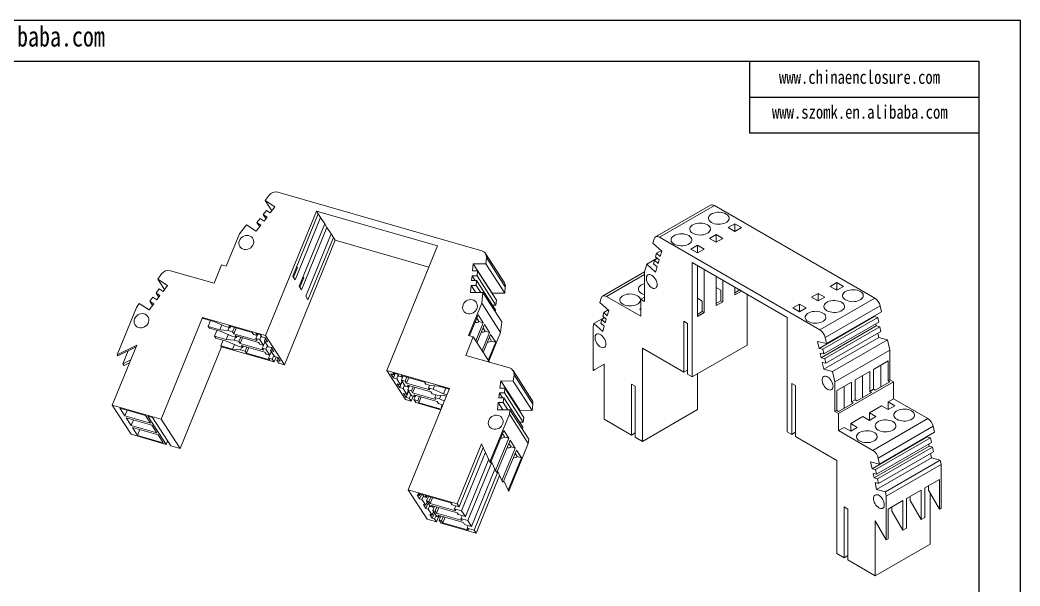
# Model space of a CAD drawing. Header units: inches. Extents: x 1328 to 2905, y 1126 to 1460.
# Drawn here: x 2216.8 to 2409.7, y 1350.9 to 1460.1 of the extents above; entities that cross this region are included whole.
import ezdxf

# ---------------------------------------------------------------- set-up
doc = ezdxf.new("R2010")
doc.units = ezdxf.units.IN
doc.header["$LTSCALE"] = 15
doc.layers.add('文字', color=81, linetype='Continuous')
doc.styles.add('宋体', font='', dxfattribs={"width": 0.8, "height": 3.5})
doc.styles.get('宋体').set_extended_font_data('SimSun')

msp = doc.modelspace()

# ---------------------------------------------------------------- linework, layer by layer
for p, q in [((1936.741, 1460.087), (2409.721, 1460.087)), ((2409.721, 1460.087), (2409.721, 1125.657)), ((1948.98, 1452.124), (2401.758, 1452.124)), ((2357.521, 1452.124), (2357.521, 1438.3)), ((2401.758, 1452.124), (2401.758, 1133.619)), ((2357.521, 1445.212), (2401.758, 1445.212)), ((2357.521, 1438.3), (2401.758, 1438.3))]:
    msp.add_line(p, q)
at = {"color": 7, "linetype": 'Continuous', "lineweight": 15}
for p, q in [((2264.057, 1425.288), (2264.822, 1426.28)), ((2266.507, 1426.867), (2305.861, 1415.586)), ((2265.958, 1424.042), (2264.057, 1425.288)), ((2264.057, 1425.288), (2265.361, 1423.269)), ((2350.016, 1424.37), (2339.409, 1418.247)), ((2350.766, 1424.296), (2340.159, 1418.173)), ((2381.706, 1406.435), (2350.766, 1424.296)), ((2263.692, 1422.588), (2264.294, 1423.369)), ((2264.452, 1422.09), (2263.692, 1422.588)), ((2263.692, 1422.588), (2264.213, 1421.78)), ((2264.137, 1399.216), (2273.947, 1423.243)), ((2264.294, 1423.369), (2265.054, 1422.871)), ((2265.054, 1422.871), (2265.958, 1424.042)), ((2269.406, 1410.665), (2274.311, 1422.679)), ((2273.947, 1423.243), (2297.331, 1416.54)), ((2273.947, 1423.243), (2274.311, 1422.679)), ((2274.311, 1422.679), (2274.749, 1422.002)), ((2259.094, 1418.853), (2260.443, 1420.602)), ((2260.443, 1420.602), (2262.344, 1419.356)), ((2262.344, 1419.356), (2263.247, 1420.528)), ((2262.487, 1421.026), (2263.089, 1421.807)), ((2263.247, 1420.528), (2262.487, 1421.026)), ((2262.487, 1421.026), (2263.009, 1420.218)), ((2263.089, 1421.807), (2263.85, 1421.309)), ((2263.85, 1421.309), (2264.452, 1422.09)), ((2269.844, 1409.988), (2274.749, 1422.002)), ((2270.646, 1408.746), (2275.551, 1420.76)), ((2274.749, 1422.002), (2275.551, 1420.76)), ((2275.551, 1420.76), (2275.988, 1420.082)), ((2354.71, 1420.794), (2353.437, 1420.06)), ((2355.983, 1420.06), (2354.71, 1420.794)), ((2354.71, 1419.325), (2354.71, 1420.794)), ((2256.55, 1412.623), (2259.094, 1418.853)), ((2271.083, 1408.069), (2275.988, 1420.082)), ((2271.885, 1406.827), (2276.79, 1418.841)), ((2275.988, 1420.082), (2276.79, 1418.841)), ((2276.79, 1418.841), (2277.228, 1418.163)), ((2351.104, 1418.713), (2349.831, 1417.978)), ((2352.377, 1417.978), (2351.104, 1418.713)), ((2351.104, 1417.243), (2351.104, 1418.713)), ((2353.437, 1420.06), (2354.71, 1419.325)), ((2354.71, 1419.325), (2355.983, 1420.06)), ((2267.782, 1393.571), (2277.592, 1417.599)), ((2272.323, 1406.15), (2277.228, 1418.163)), ((2277.228, 1418.163), (2277.592, 1417.599)), ((2277.592, 1417.599), (2295.65, 1412.423)), ((2297.331, 1416.54), (2287.521, 1392.513)), ((2338.889, 1417.033), (2339.142, 1417.881)), ((2340.584, 1415.478), (2338.889, 1417.033)), ((2371.099, 1400.312), (2340.159, 1418.173)), ((2347.497, 1416.631), (2346.225, 1415.896)), ((2348.77, 1415.896), (2347.497, 1416.631)), ((2347.497, 1415.161), (2347.497, 1416.631)), ((2349.831, 1417.978), (2351.104, 1417.243)), ((2351.104, 1417.243), (2352.377, 1417.978)), ((2310.221, 1409.421), (2306.576, 1415.065)), ((2339.607, 1415.098), (2339.407, 1414.429)), ((2339.407, 1414.429), (2340.086, 1413.807)), ((2340.461, 1415.591), (2339.607, 1415.098)), ((2340.285, 1414.476), (2339.607, 1415.098)), ((2340.285, 1414.476), (2340.584, 1415.478)), ((2346.225, 1415.896), (2347.497, 1415.161)), ((2347.497, 1415.161), (2348.77, 1415.896)), ((2254.197, 1409.322), (2255.651, 1412.881)), ((2255.651, 1412.881), (2256.55, 1412.623)), ((2304.088, 1411.682), (2304.23, 1413.071)), ((2304.23, 1413.071), (2306.643, 1413.081)), ((2304.23, 1413.071), (2307.876, 1407.427)), ((2306.643, 1413.081), (2306.764, 1414.257)), ((2306.643, 1413.081), (2310.289, 1407.436)), ((2310.409, 1408.613), (2306.764, 1414.257)), ((2337.244, 1411.527), (2337.691, 1413.024)), ((2339.685, 1414.175), (2337.691, 1413.024)), ((2337.691, 1413.024), (2339.387, 1411.469)), ((2339.208, 1413.761), (2339.008, 1413.093)), ((2339.008, 1413.093), (2339.687, 1412.471)), ((2339.777, 1414.09), (2339.208, 1413.761)), ((2339.886, 1413.139), (2339.208, 1413.761)), ((2339.886, 1413.139), (2340.086, 1413.807)), ((2364.822, 1402.711), (2346.437, 1413.324)), ((2346.437, 1413.324), (2346.437, 1391.277)), ((2347.497, 1402.913), (2347.497, 1412.712)), ((2243.325, 1410.121), (2244.08, 1411.13)), ((2245.779, 1411.735), (2254.197, 1409.322)), ((2269.844, 1409.988), (2269.406, 1410.665)), ((2269.536, 1410.464), (2270.302, 1412.342)), ((2270.09, 1412.341), (2270.28, 1412.287)), ((2270.302, 1412.342), (2270.113, 1412.396)), ((2303.898, 1409.829), (2303.993, 1410.755)), ((2303.993, 1410.755), (2304.958, 1410.759)), ((2303.993, 1410.755), (2304.589, 1409.831)), ((2305.053, 1411.686), (2304.088, 1411.682)), ((2304.958, 1410.759), (2305.053, 1411.686)), ((2304.958, 1410.759), (2308.604, 1405.115)), ((2305.053, 1411.686), (2308.699, 1406.041)), ((2337.244, 1411.51), (2329.169, 1406.848)), ((2337.244, 1405.811), (2337.244, 1411.527)), ((2339.387, 1411.469), (2339.687, 1412.471)), ((2348.77, 1403.648), (2348.77, 1411.977)), ((2351.104, 1404.995), (2351.104, 1410.63)), ((2245.248, 1408.905), (2243.325, 1410.121)), ((2243.325, 1410.121), (2244.637, 1408.089)), ((2244.362, 1407.722), (2245.248, 1408.905)), ((2271.083, 1408.069), (2270.646, 1408.746)), ((2270.775, 1408.545), (2271.542, 1410.422)), ((2271.341, 1410.449), (2271.531, 1410.395)), ((2271.542, 1410.422), (2271.352, 1410.477)), ((2303.661, 1407.513), (2303.803, 1408.902)), ((2303.803, 1408.902), (2304.769, 1408.906)), ((2303.803, 1408.902), (2304.698, 1407.517)), ((2304.863, 1409.833), (2303.898, 1409.829)), ((2304.769, 1408.906), (2304.863, 1409.833)), ((2304.769, 1408.906), (2305.664, 1407.52)), ((2304.863, 1409.833), (2308.509, 1404.188)), ((2352.377, 1405.73), (2352.377, 1409.895)), ((2373.095, 1408.712), (2374.368, 1409.446)), ((2374.368, 1407.977), (2373.095, 1408.712)), ((2374.368, 1409.446), (2375.64, 1408.712)), ((2374.368, 1408.222), (2374.368, 1409.446)), ((2375.64, 1408.712), (2374.368, 1407.977)), ((2243.002, 1407.42), (2243.592, 1408.209)), ((2243.771, 1406.934), (2243.002, 1407.42)), ((2243.002, 1407.42), (2243.526, 1406.608)), ((2243.18, 1406.145), (2243.771, 1406.934)), ((2243.592, 1408.209), (2244.362, 1407.722)), ((2272.323, 1406.15), (2271.885, 1406.827)), ((2306.074, 1407.522), (2303.661, 1407.513)), ((2305.862, 1405.446), (2306.074, 1407.522)), ((2306.074, 1407.522), (2309.72, 1401.877)), ((2307.866, 1407.331), (2307.876, 1407.427)), ((2307.876, 1407.427), (2310.289, 1407.436)), ((2310.289, 1407.436), (2310.409, 1408.613)), ((2329.919, 1406.774), (2336.537, 1402.953)), ((2351.104, 1408.506), (2352.023, 1407.975)), ((2352.023, 1405.934), (2352.023, 1407.975)), ((2354.71, 1407.077), (2354.71, 1408.548)), ((2355.629, 1408.016), (2354.71, 1407.485)), ((2354.71, 1407.077), (2355.983, 1407.812)), ((2355.983, 1407.812), (2355.629, 1408.016)), ((2355.983, 1407.812), (2355.983, 1407.813)), ((2357.043, 1407.201), (2357.043, 1397.401)), ((2369.489, 1406.63), (2370.761, 1407.365)), ((2370.761, 1407.365), (2372.034, 1406.63)), ((2370.761, 1406.14), (2370.761, 1407.365)), ((2374.368, 1408.222), (2374.156, 1408.099)), ((2374.368, 1407.977), (2374.368, 1408.222)), ((2239.235, 1404.664), (2239.78, 1405.391)), ((2239.78, 1405.391), (2241.703, 1404.174)), ((2241.703, 1404.174), (2242.589, 1405.357)), ((2241.82, 1405.843), (2242.411, 1406.632)), ((2242.589, 1405.357), (2241.82, 1405.843)), ((2241.82, 1405.843), (2242.345, 1405.031)), ((2242.411, 1406.632), (2243.18, 1406.145)), ((2303.319, 1399.217), (2305.862, 1405.446)), ((2309.508, 1399.802), (2305.862, 1405.446)), ((2308.604, 1405.115), (2307.912, 1405.112)), ((2308.699, 1406.041), (2308.604, 1405.115)), ((2328.655, 1405.6), (2328.897, 1406.467)), ((2330.358, 1404.071), (2328.655, 1405.6)), ((2336.537, 1406.219), (2337.244, 1406.627)), ((2336.537, 1402.953), (2336.537, 1406.219)), ((2336.537, 1406.219), (2337.244, 1405.811)), ((2347.497, 1406.424), (2348.417, 1405.893)), ((2348.417, 1403.852), (2348.417, 1405.893)), ((2352.023, 1405.934), (2351.104, 1405.403)), ((2351.104, 1404.995), (2352.377, 1405.73)), ((2352.377, 1405.73), (2352.023, 1405.934)), ((2365.882, 1404.548), (2367.155, 1405.283)), ((2367.155, 1405.283), (2368.428, 1404.548)), ((2367.155, 1404.058), (2367.155, 1405.283)), ((2370.761, 1405.895), (2369.489, 1406.63)), ((2370.761, 1406.14), (2370.549, 1406.017)), ((2372.034, 1406.63), (2370.761, 1405.895)), ((2370.761, 1405.895), (2370.761, 1406.14)), ((2371.099, 1400.312), (2381.706, 1406.435)), ((2382.723, 1404.968), (2372.117, 1398.845)), ((2382.976, 1403.828), (2382.723, 1404.968)), ((2235.493, 1395.498), (2239.235, 1404.664)), ((2305.148, 1403.211), (2303.496, 1399.166)), ((2305.148, 1403.211), (2306.12, 1401.706)), ((2308.509, 1404.188), (2308.471, 1403.812)), ((2329.393, 1403.666), (2329.204, 1402.989)), ((2329.204, 1402.989), (2329.885, 1402.377)), ((2330.255, 1404.164), (2329.393, 1403.666)), ((2330.074, 1403.054), (2329.393, 1403.666)), ((2330.074, 1403.054), (2330.358, 1404.071)), ((2336.537, 1404.423), (2336.325, 1404.3)), ((2336.325, 1404.3), (2336.537, 1404.178)), ((2348.417, 1403.852), (2347.497, 1403.321)), ((2347.497, 1402.913), (2348.77, 1403.648)), ((2348.77, 1403.648), (2348.417, 1403.852)), ((2367.155, 1403.813), (2365.882, 1404.548)), ((2367.155, 1404.058), (2366.943, 1403.936)), ((2368.428, 1404.548), (2367.155, 1403.813)), ((2367.155, 1403.813), (2367.155, 1404.058)), ((2381.58, 1402.883), (2370.973, 1396.76)), ((2382.976, 1403.828), (2372.37, 1397.704)), ((2381.58, 1402.883), (2381.553, 1403.006)), ((2382.258, 1402.722), (2381.58, 1402.883)), ((2244.001, 1383.118), (2251.995, 1402.696)), ((2251.995, 1402.696), (2264.137, 1399.216)), ((2251.995, 1402.696), (2252.116, 1402.508)), ((2252.116, 1402.508), (2254.365, 1401.864)), ((2253.537, 1402.101), (2253.088, 1401.003)), ((2253.088, 1401.003), (2253.332, 1400.627)), ((2255.337, 1400.359), (2253.088, 1401.003)), ((2254.365, 1401.864), (2256.407, 1400.972)), ((2255.711, 1401.275), (2255.337, 1400.359)), ((2256.407, 1400.972), (2257.306, 1400.714)), ((2257.063, 1401.09), (2261.56, 1399.801)), ((2257.306, 1400.714), (2257.063, 1401.09)), ((2257.306, 1400.714), (2257.418, 1400.988)), ((2304.696, 1398.219), (2306.12, 1401.706)), ((2304.898, 1402.598), (2305.327, 1401.934)), ((2306.363, 1401.33), (2304.939, 1397.843)), ((2305.327, 1401.934), (2306.12, 1401.706)), ((2306.363, 1401.33), (2307.335, 1399.825)), ((2309.508, 1399.802), (2309.72, 1401.877)), ((2327.345, 1400.911), (2327.519, 1401.535)), ((2327.345, 1392.501), (2327.345, 1400.911)), ((2329.53, 1402.696), (2327.519, 1401.535)), ((2327.519, 1401.535), (2329.223, 1400.006)), ((2329.014, 1402.311), (2328.825, 1401.634)), ((2328.825, 1401.634), (2329.507, 1401.022)), ((2329.589, 1402.643), (2329.014, 1402.311)), ((2329.696, 1401.699), (2329.014, 1402.311)), ((2329.223, 1400.006), (2329.507, 1401.022)), ((2329.696, 1401.699), (2329.885, 1402.377)), ((2345.588, 1401.566), (2344.881, 1401.974)), ((2344.881, 1401.974), (2344.881, 1392.176)), ((2345.588, 1391.767), (2345.588, 1401.566)), ((2364.822, 1380.664), (2364.822, 1402.711)), ((2381.979, 1401.086), (2371.372, 1394.963)), ((2382.258, 1402.722), (2371.652, 1396.598)), ((2382.458, 1401.823), (2371.851, 1395.7)), ((2382.657, 1400.924), (2372.051, 1394.801)), ((2381.979, 1401.086), (2381.888, 1401.494)), ((2382.657, 1400.924), (2381.979, 1401.086)), ((2382.458, 1401.823), (2382.258, 1402.722)), ((2382.857, 1400.026), (2382.657, 1400.924)), ((2253.332, 1400.627), (2255.58, 1399.982)), ((2254.752, 1400.22), (2254.304, 1399.122)), ((2254.304, 1399.122), (2254.547, 1398.745)), ((2256.552, 1398.477), (2254.304, 1399.122)), ((2256.893, 1400.219), (2255.337, 1400.359)), ((2255.58, 1399.982), (2257.622, 1399.09)), ((2256.927, 1399.394), (2256.552, 1398.477)), ((2257.117, 1400.768), (2256.893, 1400.219)), ((2257.792, 1399.961), (2256.893, 1400.219)), ((2257.622, 1399.09), (2258.521, 1398.832)), ((2258.128, 1400.785), (2257.792, 1399.961)), ((2258.035, 1399.585), (2257.792, 1399.961)), ((2258.483, 1400.683), (2258.035, 1399.585)), ((2262.532, 1398.296), (2258.035, 1399.585)), ((2258.278, 1399.209), (2262.775, 1397.92)), ((2258.521, 1398.832), (2258.278, 1399.209)), ((2258.521, 1398.832), (2258.633, 1399.107)), ((2261.56, 1399.801), (2261.803, 1399.425)), ((2261.803, 1399.425), (2262.522, 1399.219)), ((2262.279, 1399.595), (2263.179, 1399.337)), ((2262.279, 1399.595), (2262.522, 1399.219)), ((2262.289, 1398.672), (2262.513, 1399.221)), ((2262.635, 1399.493), (2262.522, 1399.219)), ((2263.009, 1398.466), (2263.292, 1399.161)), ((2263.179, 1399.337), (2263.422, 1398.961)), ((2264.137, 1399.216), (2267.782, 1393.571)), ((2304.218, 1398.959), (2303.319, 1399.217)), ((2305.912, 1396.337), (2307.335, 1399.825)), ((2306.113, 1400.717), (2306.542, 1400.052)), ((2307.578, 1399.448), (2306.155, 1395.961)), ((2306.542, 1400.052), (2307.335, 1399.825)), ((2307.248, 1394.268), (2309.508, 1399.802)), ((2307.578, 1399.448), (2308.551, 1397.943)), ((2382.857, 1400.026), (2372.25, 1393.903)), ((2382.478, 1398.839), (2382.287, 1399.697)), ((2234.558, 1385.826), (2239.281, 1397.394)), ((2239.281, 1397.394), (2235.493, 1395.498)), ((2235.614, 1395.31), (2239.153, 1397.081)), ((2247.647, 1377.474), (2255.64, 1397.052)), ((2254.547, 1398.745), (2256.795, 1398.101)), ((2255.967, 1398.338), (2255.519, 1397.24)), ((2255.519, 1397.24), (2255.64, 1397.052)), ((2257.767, 1396.596), (2255.519, 1397.24)), ((2255.64, 1397.052), (2265.804, 1394.139)), ((2258.108, 1398.338), (2256.552, 1398.477)), ((2256.795, 1398.101), (2258.837, 1397.209)), ((2258.142, 1397.513), (2257.767, 1396.596)), ((2258.332, 1398.887), (2258.108, 1398.338)), ((2259.007, 1398.08), (2258.108, 1398.338)), ((2258.837, 1397.209), (2259.736, 1396.951)), ((2259.344, 1398.903), (2259.007, 1398.08)), ((2259.25, 1397.704), (2259.007, 1398.08)), ((2259.699, 1398.802), (2259.25, 1397.704)), ((2263.747, 1396.415), (2259.25, 1397.704)), ((2259.493, 1397.327), (2263.99, 1396.038)), ((2259.736, 1396.951), (2259.493, 1397.327)), ((2259.736, 1396.951), (2259.849, 1397.225)), ((2263.009, 1398.466), (2262.289, 1398.672)), ((2262.289, 1398.672), (2262.532, 1398.296)), ((2262.775, 1397.92), (2263.018, 1397.543)), ((2263.009, 1398.466), (2263.738, 1397.337)), ((2263.018, 1397.543), (2263.738, 1397.337)), ((2263.422, 1398.961), (2264.051, 1398.78)), ((2263.504, 1396.791), (2263.728, 1397.34)), ((2264.022, 1398.032), (2263.738, 1397.337)), ((2264.107, 1398.695), (2263.908, 1398.208)), ((2263.908, 1398.208), (2264.637, 1397.079)), ((2264.538, 1398.028), (2263.908, 1398.208)), ((2264.051, 1398.78), (2264.538, 1398.028)), ((2264.224, 1396.585), (2264.508, 1397.28)), ((2264.637, 1397.079), (2265.267, 1396.899)), ((2302.765, 1395.4), (2304.218, 1398.959)), ((2307.37, 1394.08), (2304.218, 1398.959)), ((2307.127, 1394.456), (2308.551, 1397.943)), ((2307.328, 1398.835), (2307.757, 1398.171)), ((2307.757, 1398.171), (2308.551, 1397.943)), ((2346.437, 1391.277), (2357.043, 1397.401)), ((2370.674, 1398.107), (2372.37, 1397.704)), ((2370.973, 1396.76), (2370.674, 1398.107)), ((2382.478, 1398.839), (2371.871, 1392.716)), ((2372.37, 1397.704), (2372.117, 1398.845)), ((2384.174, 1398.436), (2373.567, 1392.313)), ((2384.174, 1398.436), (2382.478, 1398.839)), ((2384.621, 1396.423), (2384.174, 1398.436)), ((2235.493, 1395.498), (2235.614, 1395.31)), ((2237.609, 1396.308), (2236.587, 1393.805)), ((2259.323, 1396.456), (2257.767, 1396.596)), ((2259.547, 1397.005), (2259.323, 1396.456)), ((2260.223, 1396.198), (2259.323, 1396.456)), ((2260.559, 1397.022), (2260.223, 1396.198)), ((2260.466, 1395.822), (2260.223, 1396.198)), ((2260.914, 1396.92), (2260.466, 1395.822)), ((2264.963, 1394.533), (2260.466, 1395.822)), ((2264.224, 1396.585), (2263.504, 1396.791)), ((2263.504, 1396.791), (2263.747, 1396.415)), ((2263.99, 1396.038), (2264.233, 1395.662)), ((2264.224, 1396.585), (2264.953, 1395.456)), ((2264.233, 1395.662), (2264.953, 1395.456)), ((2264.72, 1394.909), (2264.944, 1395.458)), ((2265.237, 1396.151), (2264.953, 1395.456)), ((2265.322, 1396.813), (2265.123, 1396.327)), ((2265.123, 1396.327), (2265.852, 1395.198)), ((2265.753, 1396.146), (2265.123, 1396.327)), ((2265.267, 1396.899), (2265.753, 1396.146)), ((2265.439, 1394.703), (2265.723, 1395.398)), ((2265.852, 1395.198), (2266.482, 1395.017)), ((2311.183, 1392.986), (2302.765, 1395.4)), ((2344.881, 1392.176), (2336.891, 1396.788)), ((2336.891, 1396.788), (2336.891, 1378.824)), ((2370.973, 1396.76), (2371.652, 1396.598)), ((2371.851, 1395.7), (2371.173, 1395.861)), ((2371.372, 1394.963), (2371.173, 1395.861)), ((2371.652, 1396.598), (2371.851, 1395.7)), ((2374.014, 1390.3), (2384.621, 1396.423)), ((2384.621, 1390.708), (2384.621, 1396.423)), ((2238.131, 1394.578), (2236.587, 1393.805)), ((2236.587, 1393.805), (2236.83, 1393.428)), ((2236.83, 1393.428), (2237.876, 1393.952)), ((2265.439, 1394.703), (2264.72, 1394.909)), ((2264.72, 1394.909), (2264.963, 1394.533)), ((2265.439, 1394.703), (2265.804, 1394.139)), ((2266.196, 1395.099), (2265.804, 1394.139)), ((2266.537, 1394.932), (2266.338, 1394.445)), ((2266.968, 1394.265), (2266.338, 1394.445)), ((2266.338, 1394.445), (2266.703, 1393.881)), ((2266.482, 1395.017), (2266.968, 1394.265)), ((2266.703, 1393.881), (2267.782, 1393.571)), ((2329.466, 1393.726), (2327.345, 1392.501)), ((2327.698, 1392.705), (2329.466, 1393.725)), ((2329.466, 1383.11), (2329.466, 1393.726)), ((2371.372, 1394.963), (2372.051, 1394.801)), ((2372.25, 1393.903), (2371.572, 1394.064)), ((2371.871, 1392.716), (2371.572, 1394.064)), ((2372.051, 1394.801), (2372.25, 1393.903)), ((2384.267, 1394.341), (2381.439, 1392.708)), ((2382.853, 1393.525), (2382.853, 1389.279)), ((2384.267, 1390.503), (2384.267, 1394.341)), ((2287.521, 1392.513), (2299.663, 1389.032)), ((2291.167, 1386.868), (2287.521, 1392.513)), ((2288.965, 1391.639), (2288.335, 1391.819)), ((2288.335, 1391.819), (2288.821, 1391.067)), ((2289.621, 1391.757), (2288.722, 1392.015)), ((2288.722, 1392.015), (2288.965, 1391.639)), ((2289.157, 1391.89), (2288.821, 1391.067)), ((2289.077, 1391.913), (2288.965, 1391.639)), ((2289.451, 1390.886), (2289.735, 1391.581)), ((2289.621, 1391.757), (2289.864, 1391.381)), ((2290.584, 1391.175), (2289.864, 1391.381)), ((2294.838, 1390.262), (2290.341, 1391.551)), ((2290.341, 1391.551), (2290.584, 1391.175)), ((2290.584, 1391.175), (2290.696, 1391.449)), ((2315.544, 1386.821), (2311.898, 1392.465)), ((2311.944, 1390.451), (2312.084, 1391.636)), ((2315.729, 1385.992), (2312.084, 1391.636)), ((2327.698, 1392.705), (2327.345, 1392.501)), ((2345.588, 1392.584), (2344.881, 1392.176)), ((2346.437, 1391.277), (2345.588, 1391.767)), ((2347.497, 1391.89), (2347.497, 1384.947)), ((2373.567, 1392.313), (2371.871, 1392.716)), ((2374.014, 1390.3), (2373.567, 1392.313)), ((2380.732, 1392.3), (2377.903, 1390.667)), ((2379.317, 1391.484), (2379.317, 1387.238)), ((2380.732, 1388.462), (2380.732, 1392.3)), ((2381.439, 1392.708), (2381.439, 1388.871)), ((2288.821, 1391.067), (2289.451, 1390.886)), ((2289.451, 1390.886), (2290.18, 1389.757)), ((2290.18, 1389.757), (2289.55, 1389.938)), ((2289.55, 1389.938), (2290.036, 1389.185)), ((2290.519, 1390.367), (2290.036, 1389.185)), ((2290.464, 1390.453), (2290.18, 1389.757)), ((2290.574, 1391.177), (2290.35, 1390.628)), ((2290.35, 1390.628), (2291.079, 1389.5)), ((2290.35, 1390.628), (2291.07, 1390.422)), ((2290.666, 1389.005), (2290.95, 1389.7)), ((2291.406, 1391.246), (2291.07, 1390.422)), ((2291.07, 1390.422), (2291.313, 1390.046)), ((2291.799, 1389.293), (2291.079, 1389.5)), ((2291.761, 1391.144), (2291.313, 1390.046)), ((2291.313, 1390.046), (2295.81, 1388.757)), ((2296.053, 1388.381), (2291.556, 1389.67)), ((2291.556, 1389.67), (2291.799, 1389.293)), ((2291.799, 1389.293), (2291.911, 1389.568)), ((2292.621, 1389.364), (2292.285, 1388.541)), ((2295.081, 1389.886), (2294.838, 1390.262)), ((2295.98, 1389.628), (2295.081, 1389.886)), ((2295.567, 1389.133), (2295.791, 1389.682)), ((2295.98, 1389.628), (2297.536, 1389.489)), ((2296.466, 1388.875), (2296.745, 1389.559)), ((2299.607, 1388.895), (2297.536, 1389.489)), ((2309.37, 1389.087), (2309.534, 1390.477)), ((2309.534, 1390.477), (2311.944, 1390.451)), ((2309.534, 1390.477), (2313.18, 1384.832)), ((2311.944, 1390.451), (2315.59, 1384.807)), ((2335.477, 1389.439), (2334.77, 1389.847)), ((2334.77, 1389.847), (2334.77, 1380.049)), ((2335.477, 1379.641), (2335.477, 1389.439)), ((2365.67, 1389.973), (2366.377, 1389.565)), ((2365.67, 1380.174), (2365.67, 1389.973)), ((2366.377, 1389.565), (2366.377, 1379.766)), ((2374.014, 1384.584), (2374.014, 1390.3)), ((2377.196, 1390.259), (2374.368, 1388.626)), ((2374.721, 1384.176), (2385.328, 1390.299)), ((2375.782, 1389.443), (2375.782, 1385.197)), ((2377.196, 1386.421), (2377.196, 1390.259)), ((2377.903, 1390.667), (2377.903, 1386.83)), ((2381.792, 1388.666), (2384.621, 1390.299)), ((2384.267, 1390.503), (2384.621, 1390.708)), ((2384.621, 1390.299), (2384.267, 1390.503)), ((2385.328, 1390.299), (2384.621, 1390.708)), ((2385.328, 1387.033), (2385.328, 1390.299)), ((2290.036, 1389.185), (2290.666, 1389.005)), ((2290.666, 1389.005), (2291.395, 1387.876)), ((2291.395, 1387.876), (2290.766, 1388.056)), ((2290.766, 1388.056), (2291.252, 1387.304)), ((2291.734, 1388.486), (2291.252, 1387.304)), ((2291.679, 1388.571), (2291.395, 1387.876)), ((2291.79, 1389.296), (2291.565, 1388.747)), ((2291.565, 1388.747), (2292.295, 1387.618)), ((2291.565, 1388.747), (2292.285, 1388.541)), ((2299.663, 1389.032), (2291.669, 1369.454)), ((2291.881, 1387.123), (2292.165, 1387.819)), ((2292.246, 1386.559), (2292.638, 1387.52)), ((2292.285, 1388.541), (2292.528, 1388.164)), ((2293.014, 1387.412), (2292.295, 1387.618)), ((2292.976, 1389.262), (2292.528, 1388.164)), ((2292.528, 1388.164), (2297.025, 1386.875)), ((2297.268, 1386.499), (2292.771, 1387.788)), ((2292.771, 1387.788), (2293.014, 1387.412)), ((2293.005, 1387.414), (2292.781, 1386.865)), ((2293.014, 1387.412), (2293.126, 1387.686)), ((2293.836, 1387.483), (2293.5, 1386.659)), ((2295.81, 1388.757), (2295.567, 1389.133)), ((2295.567, 1389.133), (2296.466, 1388.875)), ((2296.296, 1388.004), (2296.053, 1388.381)), ((2297.195, 1387.746), (2296.296, 1388.004)), ((2298.508, 1387.983), (2296.466, 1388.875)), ((2296.782, 1387.252), (2297.006, 1387.801)), ((2297.195, 1387.746), (2298.751, 1387.607)), ((2297.681, 1386.994), (2297.961, 1387.678)), ((2298.956, 1389.081), (2298.508, 1387.983)), ((2298.508, 1387.983), (2299.158, 1387.797)), ((2299.046, 1387.522), (2298.751, 1387.607)), ((2309.151, 1387.234), (2309.261, 1388.161)), ((2309.261, 1388.161), (2310.225, 1388.151)), ((2309.261, 1388.161), (2309.864, 1387.227)), ((2310.334, 1389.077), (2309.37, 1389.087)), ((2310.225, 1388.151), (2310.334, 1389.077)), ((2310.225, 1388.151), (2313.87, 1382.506)), ((2310.334, 1389.077), (2313.98, 1383.433)), ((2374.368, 1388.626), (2374.368, 1384.789)), ((2378.257, 1386.625), (2381.085, 1388.258)), ((2380.732, 1388.462), (2381.439, 1388.871)), ((2381.085, 1388.258), (2380.732, 1388.462)), ((2381.439, 1388.871), (2381.792, 1388.666)), ((2234.558, 1385.826), (2244.001, 1383.118)), ((2234.558, 1385.826), (2238.203, 1380.181)), ((2291.167, 1386.868), (2292.246, 1386.559)), ((2291.252, 1387.304), (2291.881, 1387.123)), ((2291.881, 1387.123), (2292.246, 1386.559)), ((2292.781, 1386.865), (2293.145, 1386.301)), ((2292.781, 1386.865), (2293.5, 1386.659)), ((2293.145, 1386.301), (2297.982, 1384.915)), ((2293.5, 1386.659), (2293.743, 1386.283)), ((2294.192, 1387.381), (2293.743, 1386.283)), ((2293.743, 1386.283), (2298.038, 1385.052)), ((2297.025, 1386.875), (2296.782, 1387.252)), ((2296.782, 1387.252), (2297.681, 1386.994)), ((2297.511, 1386.123), (2297.268, 1386.499)), ((2298.374, 1385.875), (2297.511, 1386.123)), ((2298.657, 1386.568), (2297.681, 1386.994)), ((2297.997, 1385.37), (2298.221, 1385.919)), ((2308.878, 1384.918), (2309.042, 1386.308)), ((2309.042, 1386.308), (2310.006, 1386.298)), ((2309.042, 1386.308), (2309.947, 1384.907)), ((2310.115, 1387.224), (2309.151, 1387.234)), ((2310.006, 1386.298), (2310.115, 1387.224)), ((2310.006, 1386.298), (2310.911, 1384.897)), ((2310.115, 1387.224), (2313.761, 1381.58)), ((2315.59, 1384.807), (2315.729, 1385.992)), ((2374.721, 1384.584), (2377.55, 1386.217)), ((2377.196, 1386.421), (2377.903, 1386.83)), ((2377.55, 1386.217), (2377.196, 1386.421)), ((2377.903, 1386.83), (2378.257, 1386.625)), ((2380.661, 1384.339), (2382.994, 1385.686)), ((2384.267, 1384.951), (2382.994, 1385.686)), ((2384.267, 1386.421), (2385.328, 1387.033)), ((2384.267, 1386.421), (2385.54, 1385.686)), ((2384.267, 1384.951), (2384.267, 1386.421)), ((2385.54, 1385.686), (2384.267, 1384.951)), ((2391.946, 1383.212), (2385.328, 1387.033)), ((2236.028, 1385.251), (2240.975, 1383.833)), ((2237, 1383.745), (2236.028, 1385.251)), ((2237.449, 1384.843), (2237, 1383.745)), ((2241.947, 1382.328), (2237, 1383.745)), ((2240.975, 1383.833), (2241.947, 1382.328)), ((2241.425, 1383.704), (2242.324, 1383.446)), ((2241.425, 1383.704), (2244.949, 1378.247)), ((2298.102, 1385.209), (2297.997, 1385.37)), ((2297.997, 1385.37), (2298.15, 1385.326)), ((2307.444, 1374.873), (2311.187, 1384.039)), ((2311.288, 1384.893), (2308.878, 1384.918)), ((2311.187, 1384.039), (2311.288, 1384.893)), ((2314.833, 1378.394), (2311.187, 1384.039)), ((2311.288, 1384.893), (2314.933, 1379.248)), ((2313.164, 1384.696), (2313.18, 1384.832)), ((2313.18, 1384.832), (2315.59, 1384.807)), ((2347.497, 1384.947), (2336.891, 1378.824)), ((2374.014, 1384.584), (2374.368, 1384.789)), ((2374.721, 1384.176), (2374.014, 1384.584)), ((2374.368, 1384.789), (2374.721, 1384.584)), ((2374.721, 1380.91), (2374.721, 1384.176)), ((2377.055, 1382.257), (2379.388, 1383.604)), ((2380.661, 1382.869), (2379.388, 1383.604)), ((2380.661, 1384.339), (2381.934, 1383.604)), ((2380.661, 1382.869), (2380.661, 1384.339)), ((2381.934, 1383.604), (2380.661, 1382.869)), ((2237.244, 1383.369), (2242.19, 1381.951)), ((2238.216, 1381.864), (2237.244, 1383.369)), ((2238.664, 1382.962), (2238.216, 1381.864)), ((2243.162, 1380.446), (2238.216, 1381.864)), ((2242.19, 1381.951), (2243.162, 1380.446)), ((2242.324, 1383.446), (2245.848, 1377.99)), ((2244.001, 1383.118), (2247.647, 1377.474)), ((2313.87, 1382.506), (2313.158, 1382.514)), ((2313.98, 1383.433), (2313.87, 1382.506)), ((2334.77, 1380.049), (2329.466, 1383.11)), ((2377.055, 1382.257), (2378.327, 1381.522)), ((2377.055, 1380.788), (2377.055, 1382.257)), ((2381.34, 1377.089), (2391.946, 1383.212)), ((2392.968, 1381.725), (2382.361, 1375.602)), ((2393.21, 1380.579), (2392.968, 1381.725)), ((2238.203, 1380.181), (2244.949, 1378.247)), ((2238.459, 1381.488), (2243.405, 1380.07)), ((2239.431, 1379.983), (2238.459, 1381.488)), ((2239.879, 1381.081), (2239.431, 1379.983)), ((2244.378, 1378.565), (2239.431, 1379.983)), ((2243.405, 1380.07), (2244.378, 1378.565)), ((2310.109, 1380.914), (2307.566, 1374.685)), ((2310.288, 1379.636), (2309.859, 1380.301)), ((2311.082, 1379.409), (2310.109, 1380.914)), ((2313.761, 1381.58), (2313.71, 1381.143)), ((2335.477, 1380.457), (2334.77, 1380.049)), ((2365.67, 1380.174), (2364.822, 1380.664)), ((2366.377, 1380.583), (2365.67, 1380.174)), ((2374.368, 1375.153), (2366.377, 1379.766)), ((2374.721, 1380.91), (2375.782, 1381.522)), ((2381.34, 1377.089), (2374.721, 1380.91)), ((2377.055, 1380.788), (2375.782, 1381.522)), ((2378.327, 1381.522), (2377.055, 1380.788)), ((2393.21, 1380.579), (2382.604, 1374.456)), ((2391.791, 1379.672), (2391.774, 1379.751)), ((2245.233, 1378.943), (2244.949, 1378.247)), ((2245.848, 1377.99), (2247.647, 1377.474)), ((2301.113, 1366.747), (2305.836, 1378.316)), ((2305.836, 1378.316), (2307.444, 1374.873)), ((2311.082, 1379.409), (2308.538, 1373.179)), ((2311.325, 1379.033), (2308.781, 1372.803)), ((2310.288, 1379.636), (2311.082, 1379.409)), ((2311.074, 1378.419), (2311.504, 1377.755)), ((2311.09, 1369.228), (2314.833, 1378.394)), ((2312.297, 1377.527), (2311.325, 1379.033)), ((2311.504, 1377.755), (2312.297, 1377.527)), ((2314.833, 1378.394), (2314.933, 1379.248)), ((2336.891, 1378.824), (2335.477, 1379.641)), ((2391.791, 1379.672), (2381.184, 1373.549)), ((2392.169, 1377.88), (2381.563, 1371.757)), ((2392.472, 1379.498), (2381.865, 1373.375)), ((2392.661, 1378.602), (2382.055, 1372.479)), ((2392.472, 1379.498), (2391.791, 1379.672)), ((2392.169, 1377.88), (2392.087, 1378.27)), ((2392.851, 1377.706), (2392.169, 1377.88)), ((2392.661, 1378.602), (2392.472, 1379.498)), ((2306.154, 1377.636), (2301.477, 1366.183)), ((2306.577, 1376.73), (2301.964, 1365.43)), ((2312.297, 1377.527), (2309.753, 1371.298)), ((2312.54, 1377.151), (2309.996, 1370.922)), ((2312.29, 1376.538), (2312.719, 1375.873)), ((2313.512, 1375.646), (2312.54, 1377.151)), ((2312.719, 1375.873), (2313.512, 1375.646)), ((2392.851, 1377.706), (2382.244, 1371.583)), ((2393.04, 1376.81), (2382.433, 1370.687)), ((2392.642, 1375.64), (2392.465, 1376.478)), ((2393.04, 1376.81), (2392.851, 1377.706)), ((2307.212, 1375.37), (2302.693, 1364.301)), ((2307.777, 1374.81), (2303.179, 1363.549)), ((2307.444, 1374.873), (2307.566, 1374.685)), ((2308.538, 1373.179), (2307.692, 1374.992)), ((2313.512, 1375.646), (2310.969, 1369.417)), ((2374.368, 1357.19), (2374.368, 1375.153)), ((2380.9, 1374.893), (2382.604, 1374.456)), ((2381.184, 1373.549), (2380.9, 1374.893)), ((2392.642, 1375.64), (2382.036, 1369.517)), ((2382.604, 1374.456), (2382.361, 1375.602)), ((2394.346, 1375.203), (2383.739, 1369.08)), ((2383.913, 1368.255), (2394.52, 1374.378)), ((2394.346, 1375.203), (2392.642, 1375.64)), ((2394.52, 1374.378), (2394.346, 1375.203)), ((2394.52, 1365.967), (2394.52, 1374.378)), ((2308.412, 1373.45), (2303.908, 1362.42)), ((2308.992, 1372.928), (2304.394, 1361.667)), ((2304.759, 1361.103), (2309.309, 1372.249)), ((2308.538, 1373.179), (2308.781, 1372.803)), ((2309.753, 1371.298), (2308.907, 1373.111)), ((2381.184, 1373.549), (2381.865, 1373.375)), ((2382.055, 1372.479), (2381.373, 1372.653)), ((2381.563, 1371.757), (2381.373, 1372.653)), ((2381.865, 1373.375), (2382.055, 1372.479)), ((2309.753, 1371.298), (2309.996, 1370.922)), ((2310.969, 1369.417), (2310.122, 1371.229)), ((2381.563, 1371.757), (2382.244, 1371.583)), ((2382.433, 1370.687), (2381.752, 1370.861)), ((2382.036, 1369.517), (2381.752, 1370.861)), ((2382.244, 1371.583), (2382.433, 1370.687)), ((2391.338, 1369.846), (2394.167, 1371.479)), ((2392.045, 1370.254), (2392.045, 1369.437)), ((2394.167, 1371.479), (2394.167, 1365.763)), ((2291.669, 1369.454), (2301.113, 1366.747)), ((2291.669, 1369.454), (2295.315, 1363.81)), ((2293.833, 1368.374), (2293.383, 1368.503)), ((2293.383, 1368.503), (2293.869, 1367.751)), ((2294.489, 1368.493), (2293.59, 1368.751)), ((2293.59, 1368.751), (2293.833, 1368.374)), ((2293.945, 1368.649), (2293.833, 1368.374)), ((2294.205, 1368.574), (2293.869, 1367.751)), ((2294.319, 1367.622), (2294.603, 1368.317)), ((2294.489, 1368.493), (2294.732, 1368.116)), ((2295.182, 1367.987), (2294.732, 1368.116)), ((2299.885, 1366.946), (2294.939, 1368.364)), ((2294.939, 1368.364), (2295.182, 1367.987)), ((2295.182, 1367.987), (2295.294, 1368.262)), ((2295.554, 1368.187), (2295.218, 1367.364)), ((2310.969, 1369.417), (2311.09, 1369.228)), ((2383.739, 1369.08), (2382.036, 1369.517)), ((2383.913, 1368.255), (2383.739, 1369.08)), ((2383.913, 1359.844), (2383.913, 1368.255)), ((2387.803, 1367.805), (2390.631, 1369.438)), ((2388.51, 1368.213), (2388.51, 1367.396)), ((2390.631, 1369.438), (2390.631, 1363.722)), ((2391.338, 1369.846), (2391.338, 1364.13)), ((2394.167, 1365.763), (2392.045, 1369.437)), ((2392.399, 1359.026), (2392.399, 1368.825)), ((2293.869, 1367.751), (2294.319, 1367.622)), ((2294.319, 1367.622), (2295.048, 1366.493)), ((2295.048, 1366.493), (2294.598, 1366.622)), ((2294.598, 1366.622), (2295.084, 1365.869)), ((2295.332, 1367.188), (2295.048, 1366.493)), ((2295.51, 1366.912), (2295.084, 1365.869)), ((2295.218, 1367.364), (2295.947, 1366.235)), ((2295.218, 1367.364), (2295.668, 1367.235)), ((2295.534, 1365.74), (2295.818, 1366.435)), ((2296.004, 1368.058), (2295.668, 1367.235)), ((2295.668, 1367.235), (2295.911, 1366.859)), ((2296.359, 1367.957), (2295.911, 1366.859)), ((2295.911, 1366.859), (2300.858, 1365.441)), ((2296.397, 1366.106), (2295.947, 1366.235)), ((2301.101, 1365.064), (2296.154, 1366.482)), ((2296.154, 1366.482), (2296.397, 1366.106)), ((2296.397, 1366.106), (2296.509, 1366.381)), ((2296.77, 1366.306), (2296.433, 1365.482)), ((2297.219, 1366.177), (2296.883, 1365.353)), ((2300.128, 1366.57), (2299.885, 1366.946)), ((2301.477, 1366.183), (2300.128, 1366.57)), ((2300.614, 1365.817), (2300.839, 1366.366)), ((2301.113, 1366.747), (2301.477, 1366.183)), ((2375.782, 1366.172), (2376.489, 1365.763)), ((2375.782, 1356.373), (2375.782, 1366.172)), ((2384.267, 1365.764), (2387.095, 1367.397)), ((2384.974, 1366.172), (2384.974, 1365.355)), ((2387.095, 1367.397), (2387.095, 1361.681)), ((2387.803, 1367.805), (2387.803, 1362.089)), ((2390.631, 1363.722), (2388.51, 1367.396)), ((2295.084, 1365.869), (2295.534, 1365.74)), ((2295.534, 1365.74), (2296.263, 1364.611)), ((2296.263, 1364.611), (2295.813, 1364.74)), ((2295.813, 1364.74), (2296.299, 1363.988)), ((2296.547, 1365.306), (2296.263, 1364.611)), ((2296.725, 1365.03), (2296.299, 1363.988)), ((2296.433, 1365.482), (2297.162, 1364.353)), ((2296.433, 1365.482), (2296.883, 1365.353)), ((2296.749, 1363.859), (2297.033, 1364.554)), ((2296.883, 1365.353), (2297.126, 1364.977)), ((2297.114, 1363.294), (2297.506, 1364.255)), ((2297.574, 1366.075), (2297.126, 1364.977)), ((2297.126, 1364.977), (2302.073, 1363.559)), ((2297.612, 1364.225), (2297.162, 1364.353)), ((2302.316, 1363.183), (2297.369, 1364.601)), ((2297.369, 1364.601), (2297.612, 1364.225)), ((2297.612, 1364.225), (2297.724, 1364.499)), ((2297.985, 1364.424), (2297.649, 1363.601)), ((2298.435, 1364.295), (2298.098, 1363.472)), ((2300.858, 1365.441), (2300.614, 1365.817)), ((2300.614, 1365.817), (2301.964, 1365.43)), ((2301.344, 1364.688), (2301.101, 1365.064)), ((2302.693, 1364.301), (2301.344, 1364.688)), ((2301.83, 1363.935), (2302.054, 1364.484)), ((2301.964, 1365.43), (2302.693, 1364.301)), ((2376.489, 1365.763), (2376.489, 1355.965)), ((2384.267, 1365.764), (2384.267, 1360.048)), ((2387.095, 1361.681), (2384.974, 1365.355)), ((2394.52, 1365.967), (2394.167, 1365.763)), ((2295.315, 1363.81), (2297.114, 1363.294)), ((2296.299, 1363.988), (2296.749, 1363.859)), ((2296.749, 1363.859), (2297.114, 1363.294)), ((2297.649, 1363.601), (2298.013, 1363.036)), ((2297.649, 1363.601), (2298.098, 1363.472)), ((2298.013, 1363.036), (2304.759, 1361.103)), ((2298.098, 1363.472), (2298.341, 1363.096)), ((2298.79, 1364.194), (2298.341, 1363.096)), ((2298.341, 1363.096), (2303.288, 1361.678)), ((2301.83, 1363.935), (2303.179, 1363.549)), ((2302.073, 1363.559), (2301.83, 1363.935)), ((2302.559, 1362.807), (2302.316, 1363.183)), ((2303.908, 1362.42), (2302.559, 1362.807)), ((2303.045, 1362.054), (2303.269, 1362.603)), ((2303.179, 1363.549), (2303.908, 1362.42)), ((2381.792, 1363.518), (2383.913, 1359.844)), ((2381.792, 1352.903), (2381.792, 1363.518)), ((2391.338, 1364.13), (2390.631, 1363.722)), ((2303.045, 1362.054), (2304.394, 1361.667)), ((2303.288, 1361.678), (2303.045, 1362.054)), ((2304.394, 1361.667), (2304.759, 1361.103)), ((2387.803, 1362.089), (2387.095, 1361.681)), ((2392.399, 1359.026), (2381.792, 1352.903)), ((2384.267, 1360.048), (2383.913, 1359.844)), ((2375.782, 1356.373), (2374.368, 1357.19)), ((2376.489, 1356.781), (2375.782, 1356.373)), ((2381.792, 1352.903), (2376.489, 1355.965))]:
    msp.add_line(p, q, dxfattribs=at)
at = {"color": 8, "linetype": 'Continuous', "lineweight": 15}
msp.add_line((2337.244, 1411.003), (2329.919, 1406.774), dxfattribs=at)
at = {"color": 7, "linetype": 'Continuous', "lineweight": 15, "flags": 128}
for points in [[(2350.184, 1421.039), (2350.468, 1420.903), (2350.791, 1420.8), (2351.141, 1420.732), (2351.506, 1420.702), (2351.875, 1420.712), (2352.234, 1420.761), (2352.572, 1420.847), (2352.876, 1420.968), (2353.137, 1421.118), (2353.346, 1421.294), (2353.495, 1421.489), (2353.58, 1421.696), (2353.597, 1421.909), (2353.546, 1422.12), (2353.428, 1422.322), (2353.249, 1422.508), (2353.013, 1422.672), (2352.729, 1422.808), (2352.407, 1422.912), (2352.057, 1422.98), (2351.691, 1423.009), (2351.322, 1422.999), (2350.963, 1422.95), (2350.625, 1422.864), (2350.321, 1422.744), (2350.06, 1422.593), (2349.851, 1422.418), (2349.702, 1422.223), (2349.618, 1422.015), (2349.601, 1421.802), (2349.652, 1421.591), (2349.769, 1421.389), (2349.949, 1421.203), (2350.184, 1421.039)], [(2346.578, 1418.958), (2346.862, 1418.821), (2347.185, 1418.718), (2347.535, 1418.65), (2347.9, 1418.621), (2348.269, 1418.63), (2348.628, 1418.679), (2348.966, 1418.765), (2349.27, 1418.886), (2349.531, 1419.036), (2349.74, 1419.212), (2349.889, 1419.407), (2349.973, 1419.614), (2349.99, 1419.827), (2349.939, 1420.038), (2349.822, 1420.24), (2349.642, 1420.426), (2349.407, 1420.59), (2349.123, 1420.726), (2348.8, 1420.83), (2348.45, 1420.898), (2348.085, 1420.927), (2347.716, 1420.917), (2347.357, 1420.869), (2347.019, 1420.783), (2346.715, 1420.662), (2346.454, 1420.512), (2346.245, 1420.336), (2346.096, 1420.141), (2346.012, 1419.933), (2345.995, 1419.721), (2346.046, 1419.51), (2346.163, 1419.308), (2346.342, 1419.121), (2346.578, 1418.958)], [(2259.093, 1417.561), (2259.009, 1417.269), (2258.991, 1416.974), (2259.04, 1416.689), (2259.153, 1416.426), (2259.325, 1416.199), (2259.549, 1416.017), (2259.813, 1415.89), (2260.106, 1415.823), (2260.413, 1415.82), (2260.721, 1415.88), (2261.015, 1416.001), (2261.28, 1416.178), (2261.506, 1416.401), (2261.681, 1416.66), (2261.797, 1416.944), (2261.848, 1417.239), (2261.833, 1417.531), (2261.752, 1417.807), (2261.608, 1418.053), (2261.409, 1418.259), (2261.163, 1418.414), (2260.883, 1418.512), (2260.581, 1418.547), (2260.272, 1418.518), (2259.97, 1418.427), (2259.688, 1418.277), (2259.441, 1418.077), (2259.24, 1417.834), (2259.093, 1417.561)], [(2340.159, 1418.173), (2339.99, 1418.255), (2339.825, 1418.303), (2339.668, 1418.317), (2339.524, 1418.295), (2339.396, 1418.239), (2339.288, 1418.15), (2339.203, 1418.029), (2339.142, 1417.881)], [(2342.972, 1416.876), (2343.256, 1416.74), (2343.578, 1416.636), (2343.928, 1416.568), (2344.294, 1416.539), (2344.663, 1416.549), (2345.022, 1416.597), (2345.359, 1416.683), (2345.664, 1416.804), (2345.925, 1416.954), (2346.133, 1417.13), (2346.283, 1417.325), (2346.367, 1417.533), (2346.384, 1417.745), (2346.333, 1417.956), (2346.216, 1418.158), (2346.036, 1418.345), (2345.8, 1418.508), (2345.516, 1418.645), (2345.194, 1418.748), (2344.844, 1418.816), (2344.479, 1418.845), (2344.11, 1418.836), (2343.751, 1418.787), (2343.413, 1418.701), (2343.109, 1418.58), (2342.848, 1418.43), (2342.639, 1418.254), (2342.49, 1418.059), (2342.405, 1417.852), (2342.388, 1417.639), (2342.439, 1417.428), (2342.557, 1417.226), (2342.736, 1417.04), (2342.972, 1416.876)], [(2339.702, 1409.047), (2339.677, 1409.32), (2339.605, 1409.608), (2339.489, 1409.898), (2339.334, 1410.177), (2339.147, 1410.431), (2338.938, 1410.648), (2338.715, 1410.819), (2338.49, 1410.935), (2338.273, 1410.991), (2338.073, 1410.984), (2337.901, 1410.914), (2337.765, 1410.786), (2337.67, 1410.604), (2337.622, 1410.378), (2337.622, 1410.117), (2337.67, 1409.835), (2337.765, 1409.544), (2337.901, 1409.258), (2338.073, 1408.99), (2338.273, 1408.753), (2338.49, 1408.558), (2338.715, 1408.414), (2338.938, 1408.327), (2339.147, 1408.303), (2339.334, 1408.341), (2339.489, 1408.441), (2339.605, 1408.597), (2339.677, 1408.802), (2339.702, 1409.047)], [(2337.244, 1409.224), (2337.12, 1409.187), (2336.815, 1409.066), (2336.554, 1408.916), (2336.346, 1408.74), (2336.197, 1408.545), (2336.112, 1408.338), (2336.095, 1408.125), (2336.146, 1407.914), (2336.263, 1407.712), (2336.443, 1407.526), (2336.679, 1407.362)], [(2329.919, 1406.774), (2329.747, 1406.857), (2329.58, 1406.905), (2329.422, 1406.918), (2329.277, 1406.895), (2329.149, 1406.836), (2329.041, 1406.743), (2328.956, 1406.619), (2328.897, 1406.467)], [(2333.073, 1405.28), (2333.356, 1405.144), (2333.679, 1405.04), (2334.029, 1404.972), (2334.394, 1404.943), (2334.763, 1404.953), (2335.122, 1405.002), (2335.46, 1405.088), (2335.764, 1405.208), (2336.025, 1405.359), (2336.234, 1405.534), (2336.383, 1405.729), (2336.468, 1405.937), (2336.485, 1406.15), (2336.434, 1406.361), (2336.316, 1406.563), (2336.137, 1406.749), (2335.901, 1406.913), (2335.617, 1407.049), (2335.295, 1407.152), (2334.945, 1407.22), (2334.579, 1407.25), (2334.21, 1407.24), (2333.851, 1407.191), (2333.514, 1407.105), (2333.209, 1406.985), (2332.948, 1406.834), (2332.739, 1406.658), (2332.59, 1406.463), (2332.506, 1406.256), (2332.489, 1406.043), (2332.54, 1405.832), (2332.657, 1405.63), (2332.837, 1405.444), (2333.073, 1405.28)], [(2336.679, 1407.362), (2336.963, 1407.226), (2337.225, 1407.138)], [(2376.065, 1406.099), (2375.829, 1406.263), (2375.649, 1406.449), (2375.532, 1406.651), (2375.481, 1406.862), (2375.498, 1407.075), (2375.582, 1407.282), (2375.732, 1407.477), (2375.94, 1407.653), (2376.201, 1407.804), (2376.506, 1407.924), (2376.843, 1408.01), (2377.202, 1408.059), (2377.571, 1408.069), (2377.937, 1408.039), (2378.287, 1407.972), (2378.609, 1407.868), (2378.893, 1407.732), (2379.129, 1407.568), (2379.308, 1407.382), (2379.426, 1407.18), (2379.477, 1406.969), (2379.46, 1406.756), (2379.375, 1406.549), (2379.226, 1406.354), (2379.017, 1406.178), (2378.757, 1406.027), (2378.452, 1405.907), (2378.114, 1405.821), (2377.755, 1405.772), (2377.386, 1405.762), (2377.021, 1405.792), (2376.671, 1405.859), (2376.349, 1405.963), (2376.065, 1406.099)], [(2302.264, 1405.185), (2302.18, 1404.894), (2302.162, 1404.599), (2302.211, 1404.314), (2302.324, 1404.051), (2302.496, 1403.824), (2302.72, 1403.642), (2302.984, 1403.515), (2303.277, 1403.448), (2303.584, 1403.445), (2303.892, 1403.505), (2304.186, 1403.626), (2304.451, 1403.803), (2304.677, 1404.026), (2304.852, 1404.285), (2304.968, 1404.569), (2305.019, 1404.864), (2305.004, 1405.156), (2304.923, 1405.432), (2304.779, 1405.678), (2304.58, 1405.884), (2304.334, 1406.039), (2304.054, 1406.136), (2303.752, 1406.172), (2303.443, 1406.143), (2303.141, 1406.052), (2302.859, 1405.902), (2302.612, 1405.701), (2302.411, 1405.459), (2302.264, 1405.185)], [(2372.458, 1404.017), (2372.223, 1404.181), (2372.043, 1404.367), (2371.926, 1404.569), (2371.875, 1404.78), (2371.892, 1404.993), (2371.976, 1405.201), (2372.125, 1405.395), (2372.334, 1405.571), (2372.595, 1405.722), (2372.899, 1405.842), (2373.237, 1405.928), (2373.596, 1405.977), (2373.965, 1405.987), (2374.33, 1405.958), (2374.68, 1405.89), (2375.003, 1405.786), (2375.287, 1405.65), (2375.523, 1405.486), (2375.702, 1405.3), (2375.819, 1405.098), (2375.87, 1404.887), (2375.853, 1404.674), (2375.769, 1404.467), (2375.62, 1404.272), (2375.411, 1404.096), (2375.15, 1403.945), (2374.846, 1403.825), (2374.508, 1403.739), (2374.149, 1403.69), (2373.78, 1403.68), (2373.415, 1403.71), (2373.065, 1403.777), (2372.742, 1403.881), (2372.458, 1404.017)], [(2238.872, 1402.482), (2238.788, 1402.191), (2238.769, 1401.896), (2238.818, 1401.61), (2238.931, 1401.347), (2239.103, 1401.12), (2239.327, 1400.939), (2239.591, 1400.812), (2239.884, 1400.745), (2240.192, 1400.742), (2240.499, 1400.802), (2240.793, 1400.923), (2241.059, 1401.099), (2241.284, 1401.322), (2241.459, 1401.582), (2241.575, 1401.866), (2241.627, 1402.16), (2241.611, 1402.453), (2241.53, 1402.728), (2241.386, 1402.975), (2241.187, 1403.18), (2240.942, 1403.335), (2240.662, 1403.433), (2240.36, 1403.468), (2240.05, 1403.439), (2239.748, 1403.348), (2239.467, 1403.199), (2239.219, 1402.998), (2239.018, 1402.755), (2238.872, 1402.482)], [(2368.852, 1401.935), (2368.616, 1402.099), (2368.437, 1402.285), (2368.319, 1402.487), (2368.268, 1402.698), (2368.286, 1402.911), (2368.37, 1403.119), (2368.519, 1403.314), (2368.728, 1403.489), (2368.989, 1403.64), (2369.293, 1403.76), (2369.631, 1403.847), (2369.99, 1403.895), (2370.359, 1403.905), (2370.724, 1403.876), (2371.074, 1403.808), (2371.397, 1403.704), (2371.681, 1403.568), (2371.916, 1403.404), (2372.096, 1403.218), (2372.213, 1403.016), (2372.264, 1402.805), (2372.247, 1402.592), (2372.163, 1402.385), (2372.014, 1402.19), (2371.805, 1402.014), (2371.544, 1401.864), (2371.24, 1401.743), (2370.902, 1401.657), (2370.543, 1401.608), (2370.174, 1401.598), (2369.808, 1401.628), (2369.458, 1401.696), (2369.136, 1401.799), (2368.852, 1401.935)], [(2329.802, 1397.614), (2329.778, 1397.887), (2329.706, 1398.176), (2329.589, 1398.466), (2329.434, 1398.745), (2329.248, 1398.999), (2329.038, 1399.216), (2328.816, 1399.386), (2328.59, 1399.502), (2328.373, 1399.558), (2328.174, 1399.551), (2328.002, 1399.482), (2327.865, 1399.353), (2327.771, 1399.172), (2327.722, 1398.945), (2327.722, 1398.685), (2327.771, 1398.402), (2327.865, 1398.111), (2328.002, 1397.825), (2328.174, 1397.557), (2328.373, 1397.32), (2328.59, 1397.125), (2328.816, 1396.981), (2329.038, 1396.895), (2329.248, 1396.87), (2329.434, 1396.909), (2329.589, 1397.008), (2329.706, 1397.164), (2329.778, 1397.369), (2329.802, 1397.614)], [(2373.643, 1389.453), (2373.618, 1389.726), (2373.546, 1390.014), (2373.43, 1390.305), (2373.275, 1390.583), (2373.088, 1390.837), (2372.879, 1391.055), (2372.656, 1391.225), (2372.431, 1391.341), (2372.214, 1391.397), (2372.014, 1391.39), (2371.843, 1391.321), (2371.706, 1391.192), (2371.611, 1391.01), (2371.563, 1390.784), (2371.563, 1390.523), (2371.611, 1390.241), (2371.706, 1389.95), (2371.843, 1389.664), (2372.014, 1389.396), (2372.214, 1389.159), (2372.431, 1388.964), (2372.656, 1388.82), (2372.879, 1388.734), (2373.088, 1388.709), (2373.275, 1388.747), (2373.43, 1388.847), (2373.546, 1389.003), (2373.618, 1389.208), (2373.643, 1389.453)], [(2307.226, 1382.888), (2307.142, 1382.597), (2307.123, 1382.302), (2307.172, 1382.016), (2307.285, 1381.753), (2307.457, 1381.526), (2307.681, 1381.345), (2307.945, 1381.218), (2308.238, 1381.151), (2308.546, 1381.148), (2308.853, 1381.208), (2309.147, 1381.329), (2309.413, 1381.505), (2309.638, 1381.728), (2309.813, 1381.988), (2309.929, 1382.272), (2309.981, 1382.566), (2309.965, 1382.859), (2309.884, 1383.134), (2309.74, 1383.381), (2309.541, 1383.586), (2309.296, 1383.742), (2309.016, 1383.839), (2308.714, 1383.874), (2308.404, 1383.846), (2308.102, 1383.754), (2307.821, 1383.605), (2307.573, 1383.404), (2307.372, 1383.161), (2307.226, 1382.888)], [(2385.964, 1383.074), (2385.728, 1383.237), (2385.549, 1383.424), (2385.431, 1383.626), (2385.38, 1383.837), (2385.397, 1384.049), (2385.482, 1384.257), (2385.631, 1384.452), (2385.84, 1384.628), (2386.101, 1384.778), (2386.405, 1384.899), (2386.743, 1384.985), (2387.102, 1385.033), (2387.471, 1385.043), (2387.836, 1385.014), (2388.186, 1384.946), (2388.509, 1384.842), (2388.793, 1384.706), (2389.028, 1384.542), (2389.208, 1384.356), (2389.325, 1384.154), (2389.376, 1383.943), (2389.359, 1383.73), (2389.275, 1383.523), (2389.126, 1383.328), (2388.917, 1383.152), (2388.656, 1383.002), (2388.352, 1382.881), (2388.014, 1382.795), (2387.655, 1382.746), (2387.286, 1382.737), (2386.92, 1382.766), (2386.57, 1382.834), (2386.248, 1382.937), (2385.964, 1383.074)], [(2382.358, 1380.992), (2382.122, 1381.156), (2381.942, 1381.342), (2381.825, 1381.544), (2381.774, 1381.755), (2381.791, 1381.968), (2381.876, 1382.175), (2382.025, 1382.37), (2382.233, 1382.546), (2382.494, 1382.696), (2382.799, 1382.817), (2383.136, 1382.903), (2383.496, 1382.952), (2383.864, 1382.961), (2384.23, 1382.932), (2384.58, 1382.864), (2384.902, 1382.761), (2385.186, 1382.625), (2385.422, 1382.461), (2385.602, 1382.274), (2385.719, 1382.072), (2385.77, 1381.861), (2385.753, 1381.649), (2385.668, 1381.441), (2385.519, 1381.246), (2385.311, 1381.071), (2385.05, 1380.92), (2384.745, 1380.799), (2384.408, 1380.713), (2384.048, 1380.665), (2383.68, 1380.655), (2383.314, 1380.684), (2382.964, 1380.752), (2382.642, 1380.856), (2382.358, 1380.992)], [(2378.752, 1378.91), (2378.516, 1379.074), (2378.336, 1379.26), (2378.219, 1379.462), (2378.168, 1379.673), (2378.185, 1379.886), (2378.269, 1380.093), (2378.419, 1380.288), (2378.627, 1380.464), (2378.888, 1380.615), (2379.193, 1380.735), (2379.53, 1380.821), (2379.89, 1380.87), (2380.258, 1380.88), (2380.624, 1380.85), (2380.974, 1380.782), (2381.296, 1380.679), (2381.58, 1380.543), (2381.816, 1380.379), (2381.995, 1380.193), (2382.113, 1379.991), (2382.164, 1379.78), (2382.147, 1379.567), (2382.062, 1379.359), (2381.913, 1379.164), (2381.704, 1378.989), (2381.444, 1378.838), (2381.139, 1378.718), (2380.801, 1378.632), (2380.442, 1378.583), (2380.073, 1378.573), (2379.708, 1378.602), (2379.358, 1378.67), (2379.036, 1378.774), (2378.752, 1378.91)], [(2383.542, 1366.591), (2383.518, 1366.864), (2383.446, 1367.152), (2383.33, 1367.442), (2383.174, 1367.721), (2382.988, 1367.975), (2382.778, 1368.192), (2382.556, 1368.363), (2382.331, 1368.479), (2382.113, 1368.535), (2381.914, 1368.528), (2381.742, 1368.458), (2381.606, 1368.33), (2381.511, 1368.148), (2381.462, 1367.922), (2381.462, 1367.661), (2381.511, 1367.379), (2381.606, 1367.088), (2381.742, 1366.802), (2381.914, 1366.534), (2382.113, 1366.297), (2382.331, 1366.102), (2382.556, 1365.958), (2382.778, 1365.871), (2382.988, 1365.847), (2383.174, 1365.885), (2383.33, 1365.985), (2383.446, 1366.141), (2383.518, 1366.346), (2383.542, 1366.591)]]:
    msp.add_lwpolyline(points, dxfattribs=at)
at = {"color": 7, "linetype": 'Continuous', "lineweight": 15}
for centre, radius, start, end in [((2266.105, 1425.308), 1.61, 75.53377, 142.88108), ((2350.326, 1423.672), 0.763, 54.76546, 113.92436), ((2305.538, 1414.396), 1.233, 353.52733, 74.85584), ((2245.377, 1410.175), 1.61, 75.54708, 143.65209), ((2309.17, 1408.75), 1.247, 353.66747, 32.52721), ((2380.428, 1404.462), 2.35, 12.43505, 57.07123), ((2304.529, 1403.332), 1.61, 270.38153, 299.7133), ((2305.744, 1401.45), 1.61, 270.38153, 299.7133), ((2369.821, 1398.339), 2.35, 12.43505, 57.07123), ((2306.96, 1399.569), 1.61, 270.38153, 299.7133), ((2310.86, 1391.796), 1.234, 352.57407, 74.84111), ((2314.49, 1386.15), 1.25, 352.75051, 32.49857), ((2390.668, 1381.239), 2.351, 11.93261, 57.06744), ((2309.49, 1381.037), 1.613, 270.41264, 299.68231), ((2310.705, 1379.156), 1.613, 270.41264, 299.68231), ((2311.92, 1377.274), 1.613, 270.41264, 299.68231), ((2380.062, 1375.116), 2.351, 11.93261, 57.06744)]:
    msp.add_arc(centre, radius, start, end, dxfattribs=at)

# ---------------------------------------------------------------- texts
at = {"layer": '文字', "color": 0, "attachment_point": 1, "style": '宋体'}
for s, insert, char_height, width in [('www.szomk.en.alibaba.com', (2182.29, 1458.867), 3.89284, 68.39344), ('www.chinaenclosure.com', (2363.22, 1450.373), 2.59523, 45.59562), ('www.szomk.en.alibaba.com', (2361.864, 1443.653), 2.59523, 45.59562)]:
    msp.add_mtext(s, dxfattribs=dict(at, insert=insert, char_height=char_height, width=width))

doc.saveas('drawing.dxf')
